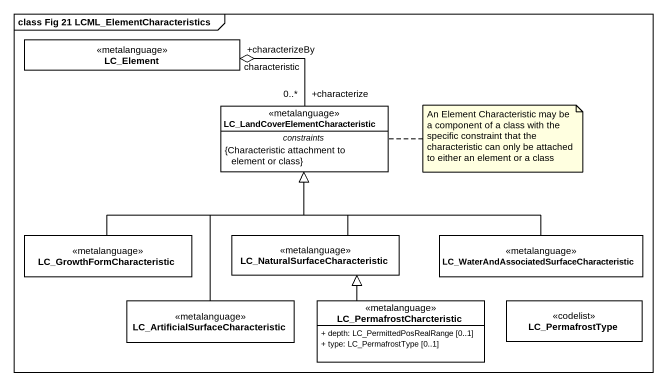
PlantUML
@startuml
mainframe class Fig 21 LCML_ElementCharacteristics
hide circle
hide empty members
skinparam classAttributeIconSize 0
class LC_Element <<metalanguage>> #FFFFFF
class "LC_LandCoverElementCharacteristic" as LC_LandCoverElementCharacter <<metalanguage>> #FFFFFF {
  -- constraints --
  {Characteristic attachment to element or class}
}
class LC_GrowthFormCharacteristic <<metalanguage>> #FFFFFF
class "LC_NaturalSurfaceCharacteristic" as LC_NaturalSurfaceCharacteris <<metalanguage>> #FFFFFF
class "LC_WaterAndAssociatedSurfaceCharacteristic" as LC_WaterAndAssociatedSurface <<metalanguage>> #FFFFFF
class "LC_ArtificialSurfaceCharacteristic" as LC_ArtificialSurfaceCharacte <<metalanguage>> #FFFFFF
class LC_PermafrostCharcteristic <<metalanguage>> #FFFFFF {
  + depth: LC_PermittedPosRealRange [0..1]
  + type: LC_PermafrostType [0..1]
}
class LC_PermafrostType <<codelist>> #FFFFFF
LC_LandCoverElementCharacter "+characterize\n0..*" -left-o "+characterizeBy" LC_Element : characteristic
LC_GrowthFormCharacteristic -right-|> LC_LandCoverElementCharacter
LC_NaturalSurfaceCharacteris -up-|> LC_LandCoverElementCharacter
LC_WaterAndAssociatedSurface -left-|> LC_LandCoverElementCharacter
LC_ArtificialSurfaceCharacte -up-|> LC_LandCoverElementCharacter
LC_PermafrostCharcteristic -up-|> LC_NaturalSurfaceCharacteris
note right of LC_LandCoverElementCharacter : An Element Characteristic may be a component of a class with the specific constraint that the characteristic can only be attached to either an element or a class
@enduml
